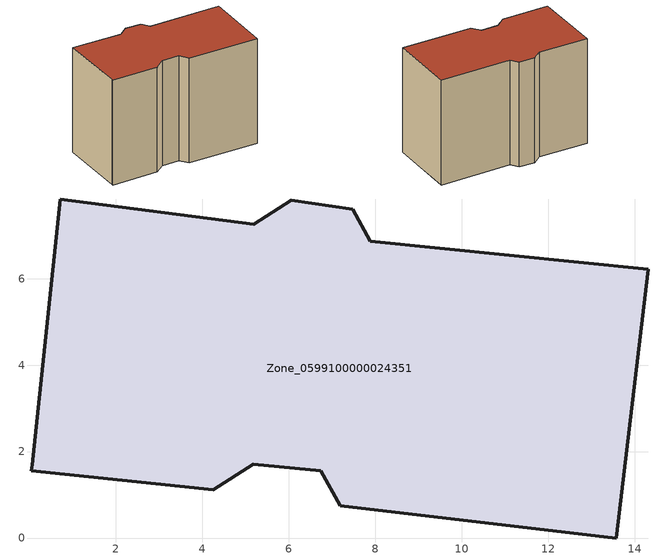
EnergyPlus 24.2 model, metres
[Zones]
Zone_0599100000024351
 floor ground (C_G): 7.48,7.6 7.88,6.87 14.32,6.21 13.58,0 7.19,0.75 6.73,1.55 5.17,1.71 4.25,1.11 0.04,1.56 0.06,1.69 0.71,7.84 5.19,7.26 6.05,7.81 z0
 wall outside (C_F): 4.25,1.11 5.17,1.71 6.73,1.55 7.19,0.75 13.58,0 14.32,6.21 7.88,6.87 7.48,7.6 6.05,7.81 5.19,7.26 0.71,7.84 0.06,1.69 0.04,1.56 4.25,1.11 z0:9.74
 roof outside (C_R): 0.06,1.69 0.04,1.56 4.25,1.11 5.17,1.71 6.73,1.55 7.19,0.75 13.58,0 14.32,6.21 7.88,6.87 7.48,7.6 6.05,7.81 5.19,7.26 0.71,7.84 z9.74
[BUILDING]
Pand.0599100000024351: North Axis=0; Terrain=City; Loads Convergence Tolerance Value=0.04; Temperature Convergence Tolerance Value=0.4; Solar Distribution=FullExterior; Maximum Number of Warmup Days=25; Minimum Number of Warmup Days=1
[Site:Location]
Rotterdam.The.Hague.AP_ZH_NLD Design_Conditions: Latitude=51.96; Longitude=4.45; Time Zone=1; Elevation=-4.5
[SITE:GROUNDTEMPERATURE:BUILDINGSURFACE]
18, 18, 18, 18, 18, 18, 18, 18, 18, 18, 18, 18
[MATERIAL] Thermal Absorptance=0.9; Solar Absorptance=0.7; Visible Absorptance=0.7
Name | Roughness | Thickness | Conductivity | Density | Specific Heat
G.TI.1946 | MediumSmooth | 0.15 | 1 | 540 | 1210
F.TI.1946 | Rough | 0.3 | 0.857143 | 1920 | 840
R.TI.1946 | MediumRough | 0.2 | 0.1 | 1500 | 1000
[CONSTRUCTION]
C_G: G.TI.1946
C_F: F.TI.1946
C_R: R.TI.1946
[ZONE]
Zone_0599100000024351: Type=1; Multiplier=1; Ceiling Height=Autocalculate; Volume=Autocalculate; Floor Area=autocalculate; Part of Total Floor Area=Yes
[ZONEINFILTRATION:DESIGNFLOWRATE]
Infil_Zone_0599100000024351: Zone or ZoneList or Space or SpaceList=Zone_0599100000024351; Schedule=AlwaysOn; Design Flow Rate Calculation Method=Flow/Area; Flow Rate per Floor Area=0.003; Constant Term Coefficient=1; Temperature Term Coefficient=0; Velocity Term Coefficient=0; Velocity Squared Term Coefficient=0
[HVACTEMPLATE:ZONE:IDEALLOADSAIRSYSTEM]
Zone_0599100000024351: Maximum Heating Supply Air Temperature=50; Minimum Cooling Supply Air Temperature=13; Maximum Heating Supply Air Humidity Ratio=0.0156; Minimum Cooling Supply Air Humidity Ratio=0.0077; Heating Limit=NoLimit; Cooling Limit=NoLimit; Dehumidification Control Type=ConstantSensibleHeatRatio; Cooling Sensible Heat Ratio=0.7; Dehumidification Setpoint=60; Humidification Control Type=None; Humidification Setpoint=30; Outdoor Air Method=None; Outdoor Air Flow Rate per Person=0.00944; Outdoor Air Flow Rate per Zone Floor Area=0; Outdoor Air Flow Rate per Zone=0; Demand Controlled Ventilation Type=None; Outdoor Air Economizer Type=NoEconomizer; Heat Recovery Type=None; Sensible Heat Recovery Effectiveness=0.7; Latent Heat Recovery Effectiveness=0.65
[ZONECONTROL:THERMOSTAT]
ThermostatControl_Zone_0599100000024351: Zone or ZoneList=Zone_0599100000024351; Control Type Schedule=DualSetpointControlType; Control 1=Thermostat_Zone_0599100000024351; Temperature Difference Between Cutout And Setpoint=0
[THERMOSTATSETPOINT:DUALSETPOINT]
Thermostat_Zone_0599100000024351: Heating Setpoint Temperature Schedule=HeatingSetpoint_Zone_0599100000024351; Cooling Setpoint Temperature Schedule=CoolingSetpoint_Zone_0599100000024351
[SCHEDULE:COMPACT]
HeatingSetpoint_Zone_0599100000024351: Through: 12/31, For: AllDays, Until: 24:00, 21
CoolingSetpoint_Zone_0599100000024351: Through: 12/31, For: AllDays, Until: 24:00, 24
DualSetpointControlType: Through: 12/31, For: AllDays, Until: 24:00, 4
AlwaysOn: Through: 12/31, For: AllDays, Until: 24:00, 1
